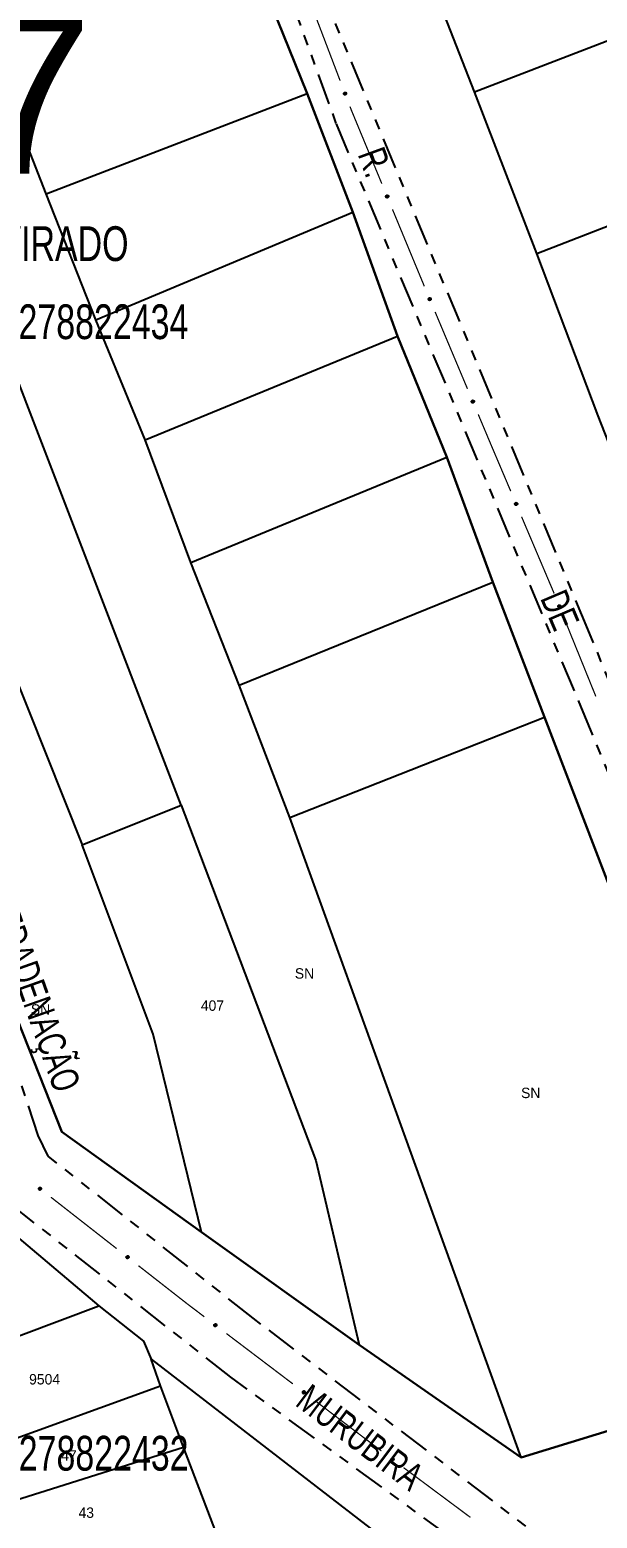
# Model space of a CAD drawing. Extents: x 204373 to 205952, y 4873300 to 4875179.
# Drawn here: x 205384.4 to 205466.1, y 4874579.4 to 4874793.6 of the extents above; entities that cross this region are included whole.
import ezdxf
from ezdxf.enums import TextEntityAlignment as Align

# ---------------------------------------------------------------- set-up
doc = ezdxf.new("R2010")
doc.units = 0
doc.header["$LTSCALE"] = 1.5
doc.header["$MEASUREMENT"] = 0
doc.linetypes.add('TRACO_25', pattern=[8, 3, -1, 1, -1, 1, -1])
for name, color, linetype in [('CD_MALHA_LOTES', 7, 'CONTINUOUS'), ('CD_TXT_QUADRA', 255, 'CONTINUOUS'), ('LM-TXT-LSB', 7, 'CONTINUOUS'), ('RU-QUADRA', 220, 'CONTINUOUS'), ('SV-EIXO-RUA-N-PAV', 6, 'CONTINUOUS'), ('SV-RUA-NAO-PAV', 7, 'CONTINUOUS'), ('SV-TXT-RUA-N-PAV', 7, 'CONTINUOUS'), ('SV-TXT-RUA-PAV', 7, 'CONTINUOUS'), ('Th_NmrPort', 1, 'CONTINUOUS')]:
    doc.layers.add(name, color=color, linetype=linetype)
doc.styles.add('ARIAL', font='ARIAL.SHX')
doc.styles.add('SWIS', font='swissko.ttf')

msp = doc.modelspace()

# ---------------------------------------------------------------- linework, layer by layer
at = {"layer": 'CD_MALHA_LOTES', "linetype": 'Continuous', "flags": 128}
for points in [[(205410.594011, 4874818.42982), (205424.336186, 4874784.480946)], [(205448.44425, 4874784.705916), (205439.270257, 4874808.174269)], [(205386.741197, 4874770.048747), (205373.595099, 4874803.660707)], [(205406.162305, 4874682.030148), (205361.262129, 4874798.636164)], [(205448.44425, 4874784.705916), (205483.273418, 4874798.146882)], [(205386.741197, 4874770.048747), (205424.336186, 4874784.480946)], [(205424.336186, 4874784.480946), (205430.928672, 4874767.376117)], [(205457.404893, 4874761.450912), (205448.44425, 4874784.705916)], [(205457.404893, 4874761.450912), (205492.447411, 4874774.998552)], [(205393.868209, 4874751.874866), (205386.741197, 4874770.048747)], [(205355.471432, 4874767.554292), (205391.908281, 4874676.328538)], [(205393.868209, 4874751.874866), (205430.928672, 4874767.376117)], [(205430.928672, 4874767.376117), (205437.342983, 4874749.558587)], [(205388.968388, 4874634.991868), (205338.901129, 4874761.496332)], [(205466.239798, 4874738.055189), (205457.404893, 4874761.450912)], [(205400.995221, 4874734.591862), (205393.868209, 4874751.874866)], [(205400.995221, 4874734.591862), (205437.342983, 4874749.558587)], [(205437.342983, 4874749.558587), (205444.469995, 4874732.097407)], [(205407.587707, 4874716.952507), (205400.995221, 4874734.591862)], [(205407.587707, 4874716.952507), (205444.469995, 4874732.097407)], [(205444.469995, 4874732.097407), (205451.062481, 4874714.101702)], [(205414.536544, 4874699.313152), (205407.587707, 4874716.952507)], [(205414.536544, 4874699.313152), (205451.062481, 4874714.101702)], [(205451.062481, 4874714.101702), (205458.545844, 4874694.680594)], [(205421.841731, 4874680.248395), (205414.536544, 4874699.313152)], [(205421.841731, 4874680.248395), (205458.545844, 4874694.680594)], [(205458.545844, 4874694.680594), (205494.804517, 4874600.247685)], [(205391.908281, 4874676.328538), (205406.162305, 4874682.030148)], [(205406.162305, 4874682.030148), (205425.583413, 4874630.893836), (205431.819548, 4874604.345716)], [(205455.160513, 4874588.131764), (205421.841731, 4874680.248395)], [(205409.102197, 4874620.559669), (205402.153361, 4874649.067717), (205391.908281, 4874676.328538)], [(205409.102197, 4874620.559669), (205388.968388, 4874634.991868)], [(205431.819548, 4874604.345716), (205409.102197, 4874620.559669)], [(205383.456947, 4874619.10526), (205394.301224, 4874609.955401)], [(205366.964609, 4874599.67593), (205394.301224, 4874609.955401)], [(205394.301224, 4874609.955401), (205400.740014, 4874604.872147)], [(205400.740014, 4874604.872147), (205401.869626, 4874602.274038)], [(205455.160513, 4874588.131764), (205431.819548, 4874604.345716)], [(205403.225161, 4874598.433357), (205401.869626, 4874602.274038)], [(205401.869626, 4874602.274038), (205443.947681, 4874569.854168)], [(205494.804517, 4874600.247685), (205455.160513, 4874588.131764)], [(205372.047864, 4874587.137235), (205403.225161, 4874598.433357)], [(205406.501036, 4874589.622382), (205403.225161, 4874598.433357)], [(205374.984856, 4874579.681794), (205406.501036, 4874589.622382)], [(205412.036136, 4874575.163346), (205406.501036, 4874589.622382)]]:
    msp.add_lwpolyline(points, dxfattribs=at)
at = {"layer": 'RU-QUADRA', "linetype": 'Continuous', "flags": 128}
for points in [[(205338.901129, 4874761.496332), (205388.968388, 4874634.991868), (205409.102197, 4874620.559669), (205431.819548, 4874604.345716), (205455.160513, 4874588.131764), (205494.804517, 4874600.247685), (205458.545844, 4874694.680594), (205451.062481, 4874714.101702), (205444.469995, 4874732.097407), (205437.342983, 4874749.558587), (205430.928672, 4874767.376117), (205424.336186, 4874784.480946), (205410.594011, 4874818.42982)], [(205503.648216, 4874801.987157), (205517.515878, 4874764.971165), (205520.929457, 4874756.010521), (205532.040156, 4874728.503524), (205535.982113, 4874718.800245), (205543.714413, 4874699.393688), (205547.65637, 4874690.600091), (205551.598327, 4874679.98713), (205564.561301, 4874648.754702), (205535.375658, 4874625.406188), (205510.66262, 4874606.302858), (205492.317359, 4874653.303114), (205487.162492, 4874665.887054), (205493.530269, 4874668.312873), (205484.433445, 4874691.964615), (205475.185008, 4874715.313129), (205466.239798, 4874738.055189), (205457.404893, 4874761.450912), (205448.44425, 4874784.705916), (205439.270257, 4874808.174269)]]:
    msp.add_lwpolyline(points, dxfattribs=at)
msp.add_lwpolyline([(205374.984856, 4874579.681794), (205372.047864, 4874587.137235), (205366.964609, 4874599.67593), (205362.220238, 4874611.310936), (205358.605479, 4874620.573756), (205355.555526, 4874628.255119), (205351.375961, 4874639.212357), (205357.249944, 4874641.019737), (205367.303493, 4874632.660607), (205374.42005, 4874626.673662), (205383.456947, 4874619.10526), (205394.301224, 4874609.955401), (205400.740014, 4874604.872147), (205401.869626, 4874602.274038), (205443.947681, 4874569.854168), (205418.079561, 4874559.80062), (205402.716835, 4874554.039597), (205395.430837, 4874550.989644), (205394.075302, 4874554.152559), (205384.473598, 4874551.667412), (205379.277382, 4874565.448681), (205380.406994, 4874565.787564), (205378.373692, 4874570.870819)], close=True, dxfattribs=at)
at = {"layer": 'SV-EIXO-RUA-N-PAV', "const_width": 0.18}
for points in [[(205424.803843, 4874797.529021), (205429.081738, 4874786.317437)], [(205430.507703, 4874782.580242), (205430.707413, 4874782.056839)], [(205430.707413, 4874782.056839), (205435.089375, 4874771.489569)], [(205436.621558, 4874767.794651), (205441.218106, 4874756.709898)], [(205442.76992, 4874753.023184), (205447.426604, 4874741.963559)], [(205448.978832, 4874738.277018), (205450.53106, 4874734.590476)], [(205450.53106, 4874734.590476), (205450.65675, 4874734.291964)], [(205450.65675, 4874734.291964), (205453.659471, 4874727.227527)], [(205455.224181, 4874723.546266), (205459.527135, 4874713.422799)], [(205459.527135, 4874713.422799), (205459.739374, 4874712.923468)], [(205459.739374, 4874712.923468), (205459.911336, 4874712.499586)], [(205461.415046, 4874708.79299), (205465.926175, 4874697.673201)], [(205387.423626, 4874625.584463), (205396.878105, 4874618.194413)], [(205400.029597, 4874615.731063), (205406.332583, 4874610.804363)], [(205406.332583, 4874610.804363), (205407.053672, 4874610.240727)], [(205407.053672, 4874610.240727), (205409.513058, 4874608.378687)], [(205412.702133, 4874605.964188), (205422.269357, 4874598.720692)], [(205425.458431, 4874596.306194), (205435.025655, 4874589.062698)], [(205438.224758, 4874586.661562), (205447.852415, 4874579.498585)]]:
    msp.add_lwpolyline(points, dxfattribs=at)
at = {"layer": 'SV-EIXO-RUA-N-PAV'}
for points in [[(205429.846348, 4874784.622323), (205429.891266, 4874784.602975), (205429.925915, 4874784.577161), (205429.948618, 4874784.547313), (205429.961801, 4874784.515706), (205429.971647, 4874784.481852), (205429.974043, 4874784.44553), (205429.967772, 4874784.404627), (205429.94868, 4874784.359431), (205429.919903, 4874784.325675), (205429.891831, 4874784.301852), (205429.859665, 4874784.286207), (205429.826617, 4874784.277194), (205429.788805, 4874784.275952), (205429.747416, 4874784.282712), (205429.702435, 4874784.30301), (205429.66864, 4874784.32855), (205429.647439, 4874784.357997), (205429.631916, 4874784.390434), (205429.622278, 4874784.425117), (205429.620132, 4874784.460786), (205429.627012, 4874784.502446), (205429.647635, 4874784.546577), (205429.672723, 4874784.580574), (205429.701865, 4874784.602183), (205429.734144, 4874784.616747), (205429.767979, 4874784.627035), (205429.804391, 4874784.630963), (205429.846348, 4874784.622323)], [(205435.902115, 4874769.816998), (205435.947568, 4874769.798941), (205435.982941, 4874769.774128), (205436.006487, 4874769.744941), (205436.020568, 4874769.713724), (205436.031377, 4874769.680165), (205436.03481, 4874769.643926), (205436.029711, 4874769.60286), (205436.011918, 4874769.557137), (205435.984118, 4874769.522572), (205435.956738, 4874769.497957), (205435.925032, 4874769.4814), (205435.892255, 4874769.471445), (205435.854494, 4874769.469124), (205435.812929, 4874769.474698), (205435.767386, 4874769.493702), (205435.732875, 4874769.518266), (205435.710841, 4874769.547095), (205435.694397, 4874769.579076), (205435.683773, 4874769.613469), (205435.680608, 4874769.649062), (205435.686295, 4874769.690901), (205435.705648, 4874769.735604), (205435.729755, 4874769.770304), (205435.758267, 4874769.792737), (205435.790116, 4874769.808217), (205435.823644, 4874769.819468), (205435.859928, 4874769.824435), (205435.902115, 4874769.816998)], [(205442.039504, 4874755.041593), (205442.085055, 4874755.023784), (205442.120562, 4874754.999163), (205442.144266, 4874754.970104), (205442.158516, 4874754.938964), (205442.169508, 4874754.905464), (205442.173137, 4874754.869244), (205442.168262, 4874754.828152), (205442.150717, 4874754.782333), (205442.123105, 4874754.747618), (205442.095859, 4874754.722854), (205442.064244, 4874754.706125), (205442.031521, 4874754.695992), (205441.993774, 4874754.693466), (205441.952179, 4874754.698814), (205441.906533, 4874754.717571), (205441.871889, 4874754.741947), (205441.849699, 4874754.770656), (205441.833082, 4874754.802546), (205441.82227, 4874754.836882), (205441.818912, 4874754.872456), (205441.824372, 4874754.914326), (205441.843482, 4874754.959133), (205441.8674, 4874754.993964), (205441.89579, 4874755.016551), (205441.927555, 4874755.032204), (205441.961021, 4874755.043637), (205441.997278, 4874755.048802), (205442.039504, 4874755.041593)], [(205448.248416, 4874740.295427), (205448.293967, 4874740.277618), (205448.329474, 4874740.252997), (205448.353178, 4874740.223938), (205448.367428, 4874740.192798), (205448.37842, 4874740.159298), (205448.382049, 4874740.123078), (205448.377173, 4874740.081986), (205448.359629, 4874740.036167), (205448.332017, 4874740.001452), (205448.304771, 4874739.976688), (205448.273156, 4874739.959959), (205448.240433, 4874739.949826), (205448.202686, 4874739.9473), (205448.161091, 4874739.952648), (205448.115445, 4874739.971405), (205448.080801, 4874739.995781), (205448.058611, 4874740.02449), (205448.041994, 4874740.05638), (205448.031182, 4874740.090716), (205448.027824, 4874740.12629), (205448.033284, 4874740.16816), (205448.052394, 4874740.212967), (205448.076312, 4874740.247798), (205448.104702, 4874740.270385), (205448.136467, 4874740.286038), (205448.169933, 4874740.297471), (205448.20619, 4874740.302636), (205448.248416, 4874740.295427)], [(205454.48693, 4874725.562189), (205454.532541, 4874725.544534), (205454.568131, 4874725.520034), (205454.591933, 4874725.491056), (205454.606289, 4874725.459964), (205454.617394, 4874725.426501), (205454.621146, 4874725.390294), (205454.61641, 4874725.349185), (205454.599021, 4874725.303307), (205454.571526, 4874725.268498), (205454.544365, 4874725.243643), (205454.512806, 4874725.226806), (205454.480118, 4874725.216563), (205454.442379, 4874725.213909), (205454.400766, 4874725.219116), (205454.355057, 4874725.237718), (205454.320331, 4874725.261977), (205454.298044, 4874725.29061), (205454.281319, 4874725.322444), (205454.270391, 4874725.356743), (205454.266912, 4874725.392306), (205454.27223, 4874725.434194), (205454.291188, 4874725.479066), (205454.314988, 4874725.513977), (205454.343301, 4874725.53666), (205454.375013, 4874725.552421), (205454.40844, 4874725.563967), (205454.444679, 4874725.569254), (205454.48693, 4874725.562189)], [(205460.711184, 4874710.820812), (205460.756497, 4874710.802406), (205460.791677, 4874710.777322), (205460.814998, 4874710.747954), (205460.828839, 4874710.71663), (205460.839389, 4874710.682988), (205460.842544, 4874710.646724), (205460.837129, 4874710.605699), (205460.818984, 4874710.560115), (205460.790919, 4874710.525764), (205460.763351, 4874710.501361), (205460.731518, 4874710.485048), (205460.698666, 4874710.475346), (205460.660888, 4874710.473315), (205460.619367, 4874710.479209), (205460.573972, 4874710.498563), (205460.53965, 4874710.523392), (205460.517839, 4874710.552389), (205460.501642, 4874710.584495), (205460.491282, 4874710.618969), (205460.488391, 4874710.654585), (205460.4944, 4874710.69638), (205460.514096, 4874710.740932), (205460.538469, 4874710.775446), (205460.567153, 4874710.797658), (205460.599121, 4874710.812893), (205460.632734, 4874710.823886), (205460.669056, 4874710.828574), (205460.711184, 4874710.820812)], [(205385.80247, 4874626.991352), (205385.850926, 4874626.997988), (205385.893928, 4874626.993784), (205385.928785, 4874626.979954), (205385.956401, 4874626.959701), (205385.982319, 4874626.935799), (205386.003134, 4874626.905936), (205386.018894, 4874626.867674), (205386.025893, 4874626.819113), (205386.01869, 4874626.775344), (205386.00696, 4874626.740445), (205385.987499, 4874626.710433), (205385.963858, 4874626.685644), (205385.932123, 4874626.665049), (205385.893192, 4874626.649456), (205385.844192, 4874626.6436), (205385.802061, 4874626.648012), (205385.768697, 4874626.662274), (205385.738649, 4874626.682029), (205385.712481, 4874626.706748), (205385.692218, 4874626.73618), (205385.676589, 4874626.775406), (205385.67145, 4874626.823846), (205385.67537, 4874626.865916), (205385.68916, 4874626.899471), (205385.709276, 4874626.928616), (205385.732933, 4874626.954903), (205385.762081, 4874626.977076), (205385.80247, 4874626.991352)], [(205398.408441, 4874617.137951), (205398.456897, 4874617.144588), (205398.499899, 4874617.140384), (205398.534756, 4874617.126554), (205398.562372, 4874617.106301), (205398.58829, 4874617.082399), (205398.609105, 4874617.052536), (205398.624865, 4874617.014274), (205398.631864, 4874616.965713), (205398.624661, 4874616.921944), (205398.612931, 4874616.887045), (205398.59347, 4874616.857033), (205398.569829, 4874616.832244), (205398.538094, 4874616.811648), (205398.499163, 4874616.796056), (205398.450163, 4874616.7902), (205398.408032, 4874616.794611), (205398.374668, 4874616.808874), (205398.34462, 4874616.828629), (205398.318452, 4874616.853348), (205398.298189, 4874616.88278), (205398.28256, 4874616.922005), (205398.277421, 4874616.970445), (205398.281341, 4874617.012516), (205398.295131, 4874617.046071), (205398.315247, 4874617.075216), (205398.338904, 4874617.101503), (205398.368052, 4874617.123676), (205398.408441, 4874617.137951)], [(205411.059491, 4874607.34593), (205411.107839, 4874607.353313), (205411.150901, 4874607.349772), (205411.185967, 4874607.33648), (205411.213892, 4874607.316655), (205411.240175, 4874607.293156), (205411.261447, 4874607.263617), (205411.277795, 4874607.225602), (205411.285541, 4874607.177155), (205411.279014, 4874607.13328), (205411.267823, 4874607.098204), (205411.248827, 4874607.067896), (205411.225571, 4874607.042745), (205411.194157, 4874607.021664), (205411.155471, 4874607.005473), (205411.106566, 4874606.998863), (205411.064373, 4874607.002625), (205411.030793, 4874607.016371), (205411.000444, 4874607.035661), (205410.973898, 4874607.059974), (205410.953184, 4874607.08909), (205410.936953, 4874607.12807), (205410.931068, 4874607.176425), (205410.93434, 4874607.218551), (205410.947611, 4874607.252315), (205410.967275, 4874607.281766), (205410.990524, 4874607.308415), (205411.019327, 4874607.331035), (205411.059491, 4874607.34593)], [(205423.815789, 4874597.687936), (205423.864137, 4874597.695319), (205423.9072, 4874597.691777), (205423.942266, 4874597.678486), (205423.97019, 4874597.658661), (205423.996474, 4874597.635161), (205424.017746, 4874597.605623), (205424.034093, 4874597.567608), (205424.04184, 4874597.51916), (205424.035312, 4874597.475285), (205424.024121, 4874597.44021), (205424.005125, 4874597.409902), (205423.981869, 4874597.384751), (205423.950455, 4874597.363669), (205423.911769, 4874597.347479), (205423.862865, 4874597.340869), (205423.820671, 4874597.34463), (205423.787091, 4874597.358377), (205423.756742, 4874597.377667), (205423.730197, 4874597.40198), (205423.709482, 4874597.431096), (205423.693251, 4874597.470076), (205423.687367, 4874597.518431), (205423.690638, 4874597.560557), (205423.703909, 4874597.594321), (205423.723573, 4874597.623772), (205423.746822, 4874597.650421), (205423.775625, 4874597.67304), (205423.815789, 4874597.687936)], [(205436.577492, 4874588.024333), (205436.625777, 4874588.032121), (205436.668867, 4874588.028941), (205436.704044, 4874588.015944), (205436.732133, 4874587.996354), (205436.758613, 4874587.973076), (205436.780132, 4874587.943717), (205436.796798, 4874587.905841), (205436.804951, 4874587.85746), (205436.798792, 4874587.813532), (205436.787895, 4874587.778363), (205436.769154, 4874587.747897), (205436.74611, 4874587.722552), (205436.714874, 4874587.701208), (205436.676325, 4874587.684693), (205436.627478, 4874587.677673), (205436.585254, 4874587.68108), (205436.55156, 4874587.694545), (205436.521051, 4874587.713579), (205436.494302, 4874587.737668), (205436.473344, 4874587.76661), (205436.456786, 4874587.805452), (205436.450496, 4874587.853757), (205436.453414, 4874587.895908), (205436.466402, 4874587.929782), (205436.485818, 4874587.959397), (205436.508843, 4874587.98624), (205436.537455, 4874588.009101), (205436.577492, 4874588.024333)]]:
    msp.add_lwpolyline(points, close=True, dxfattribs=at)
for points in [[(205429.620132, 4874784.460786), (205429.702435, 4874784.30301)], [(205429.622278, 4874784.425117), (205429.66864, 4874784.32855)], [(205429.623346, 4874784.439123), (205429.682793, 4874784.3216)], [(205429.627012, 4874784.502446), (205429.747416, 4874784.282712)], [(205429.627758, 4874784.477319), (205429.721726, 4874784.299943)], [(205429.640122, 4874784.521469), (205429.766547, 4874784.281994)], [(205429.647635, 4874784.546577), (205429.788805, 4874784.275952)], [(205429.660017, 4874784.561191), (205429.805045, 4874784.280618)], [(205429.672723, 4874784.580574), (205429.826617, 4874784.277194)], [(205429.687813, 4874784.587862), (205429.841597, 4874784.284341)], [(205429.701865, 4874784.602183), (205429.859665, 4874784.286207)], [(205429.718527, 4874784.606884), (205429.87268, 4874784.294741)], [(205429.734144, 4874784.616747), (205429.891831, 4874784.301852)], [(205429.753435, 4874784.618743), (205429.90576, 4874784.319047)], [(205429.767979, 4874784.627035), (205429.919903, 4874784.325675)], [(205429.787739, 4874784.624529), (205429.933069, 4874784.346993)], [(205429.804391, 4874784.630963), (205429.94868, 4874784.359431)], [(205429.823989, 4874784.625217), (205429.955212, 4874784.384651)], [(205429.846348, 4874784.622323), (205429.967772, 4874784.404627)], [(205429.870387, 4874784.61079), (205429.967878, 4874784.431838)], [(205429.891266, 4874784.602975), (205429.974043, 4874784.44553)], [(205429.911082, 4874784.588345), (205429.968767, 4874784.47161)], [(205429.925915, 4874784.577161), (205429.971647, 4874784.481852)], [(205435.680608, 4874769.649062), (205435.767386, 4874769.493702)], [(205435.683773, 4874769.613469), (205435.732875, 4874769.518266)], [(205435.68444, 4874769.6275), (205435.747221, 4874769.511723)], [(205435.686295, 4874769.690901), (205435.812929, 4874769.474698)], [(205435.687759, 4874769.665806), (205435.786757, 4874769.491188)], [(205435.698855, 4874769.710291), (205435.832073, 4874769.474527)], [(205435.705648, 4874769.735604), (205435.854494, 4874769.469124)], [(205435.717607, 4874769.750566), (205435.870594, 4874769.474252)], [(205435.729755, 4874769.770304), (205435.892255, 4874769.471445)], [(205435.74463, 4874769.77802), (205435.907025, 4874769.479018)], [(205435.758267, 4874769.792737), (205435.925032, 4874769.4814)], [(205435.774788, 4874769.797912), (205435.937798, 4874769.490302)], [(205435.790116, 4874769.808217), (205435.956738, 4874769.497957)], [(205435.809343, 4874769.810764), (205435.97017, 4874769.515543)], [(205435.823644, 4874769.819468), (205435.984118, 4874769.522572)], [(205435.843467, 4874769.817528), (205435.996669, 4874769.544258)], [(205435.859928, 4874769.824435), (205436.011918, 4874769.557137)], [(205435.879683, 4874769.819251), (205436.017727, 4874769.582534)], [(205435.902115, 4874769.816998), (205436.029711, 4874769.60286)], [(205435.926474, 4874769.806156), (205436.029039, 4874769.630063)], [(205435.947568, 4874769.798941), (205436.03481, 4874769.643926)], [(205435.967794, 4874769.784883), (205436.028792, 4874769.669845)], [(205435.982941, 4874769.774128), (205436.031377, 4874769.680165)], [(205441.818912, 4874754.872456), (205441.906533, 4874754.717571)], [(205441.82227, 4874754.836882), (205441.871889, 4874754.741947)], [(205441.822861, 4874754.850916), (205441.88627, 4874754.735482)], [(205441.824372, 4874754.914326), (205441.952179, 4874754.698814)], [(205441.825972, 4874754.889239), (205441.925918, 4874754.715162)], [(205441.836827, 4874754.933785), (205441.971323, 4874754.698747)], [(205441.843482, 4874754.959133), (205441.993774, 4874754.693466)], [(205441.85536, 4874754.97416), (205442.009845, 4874754.698681)], [(205441.8674, 4874754.993964), (205442.031521, 4874754.695992)], [(205441.882233, 4874755.001761), (205442.046249, 4874754.703645)], [(205441.89579, 4874755.016551), (205442.064244, 4874754.706125)], [(205441.912283, 4874755.021816), (205442.076961, 4874754.715096)], [(205441.927555, 4874755.032204), (205442.095859, 4874754.722854)], [(205441.946767, 4874755.034855), (205442.109195, 4874754.740513)], [(205441.961021, 4874755.043637), (205442.123105, 4874754.747618)], [(205441.980854, 4874755.041805), (205442.135538, 4874754.769371)], [(205441.997278, 4874755.048802), (205442.150717, 4874754.782333)], [(205442.01706, 4874755.043725), (205442.156388, 4874754.807761)], [(205442.039504, 4874755.041593), (205442.168262, 4874754.828152)], [(205442.063922, 4874755.030884), (205442.167441, 4874754.855351)], [(205442.085055, 4874755.023784), (205442.173137, 4874754.869244)], [(205442.105356, 4874755.009836), (205442.166978, 4874754.89513)], [(205442.120562, 4874754.999163), (205442.169508, 4874754.905464)], [(205448.027824, 4874740.12629), (205448.115445, 4874739.971405)], [(205448.031182, 4874740.090716), (205448.080801, 4874739.995781)], [(205448.031773, 4874740.10475), (205448.095182, 4874739.989316)], [(205448.033284, 4874740.16816), (205448.161091, 4874739.952648)], [(205448.034884, 4874740.143073), (205448.13483, 4874739.968996)], [(205448.045739, 4874740.187619), (205448.180235, 4874739.952581)], [(205448.052394, 4874740.212967), (205448.202686, 4874739.9473)], [(205448.064272, 4874740.227994), (205448.218757, 4874739.952515)], [(205448.076312, 4874740.247798), (205448.240433, 4874739.949826)], [(205448.091145, 4874740.255595), (205448.255161, 4874739.957479)], [(205448.104702, 4874740.270385), (205448.273156, 4874739.959959)], [(205448.121195, 4874740.27565), (205448.285873, 4874739.96893)], [(205448.136467, 4874740.286038), (205448.304771, 4874739.976688)], [(205448.155679, 4874740.288689), (205448.318107, 4874739.994347)], [(205448.169933, 4874740.297471), (205448.332017, 4874740.001452)], [(205448.189766, 4874740.295639), (205448.34445, 4874740.023205)], [(205448.20619, 4874740.302636), (205448.359629, 4874740.036167)], [(205448.225972, 4874740.297559), (205448.3653, 4874740.061595)], [(205448.248416, 4874740.295427), (205448.377173, 4874740.081986)], [(205448.272834, 4874740.284718), (205448.376353, 4874740.109185)], [(205448.293967, 4874740.277618), (205448.382049, 4874740.123078)], [(205448.314268, 4874740.26367), (205448.37589, 4874740.148964)], [(205448.329474, 4874740.252997), (205448.37842, 4874740.159298)], [(205454.266912, 4874725.392306), (205454.355057, 4874725.237718)], [(205454.270391, 4874725.356743), (205454.320331, 4874725.261977)], [(205454.270934, 4874725.370779), (205454.334734, 4874725.255561)], [(205454.27223, 4874725.434194), (205454.400766, 4874725.219116)], [(205454.273915, 4874725.409113), (205454.37445, 4874725.235375)], [(205454.284619, 4874725.453694), (205454.419911, 4874725.219114)], [(205454.291188, 4874725.479066), (205454.442379, 4874725.213909)], [(205454.303015, 4874725.494132), (205454.458433, 4874725.219178)], [(205454.314988, 4874725.513977), (205454.480118, 4874725.216563)], [(205454.329794, 4874725.521824), (205454.49482, 4874725.224266)], [(205454.343301, 4874725.53666), (205454.512806, 4874725.226806)], [(205454.359776, 4874725.541981), (205454.525493, 4874725.235821)], [(205454.375013, 4874725.552421), (205454.544365, 4874725.243643)], [(205454.394216, 4874725.555137), (205454.557641, 4874725.261346)], [(205454.40844, 4874725.563967), (205454.571526, 4874725.268498)], [(205454.42828, 4874725.562202), (205454.583886, 4874725.290294)], [(205454.444679, 4874725.569254), (205454.599021, 4874725.303307)], [(205454.464479, 4874725.564245), (205454.604605, 4874725.328754)], [(205454.48693, 4874725.562189), (205454.61641, 4874725.349185)], [(205454.511384, 4874725.551563), (205454.615497, 4874725.376381)], [(205454.532541, 4874725.544534), (205454.621146, 4874725.390294)], [(205454.552889, 4874725.530655), (205454.614899, 4874725.416159)], [(205454.568131, 4874725.520034), (205454.617394, 4874725.426501)], [(205460.488391, 4874710.654585), (205460.573972, 4874710.498563)], [(205460.491282, 4874710.618969), (205460.53965, 4874710.523392)], [(205460.492057, 4874710.632995), (205460.553946, 4874710.516739)], [(205460.4944, 4874710.69638), (205460.619367, 4874710.479209)], [(205460.495671, 4874710.671274), (205460.593323, 4874710.4959)], [(205460.507109, 4874710.715673), (205460.638509, 4874710.478891)], [(205460.514096, 4874710.740932), (205460.660888, 4874710.473315)], [(205460.52617, 4874710.755801), (205460.677027, 4874710.478319)], [(205460.538469, 4874710.775446), (205460.698666, 4874710.475346)], [(205460.553403, 4874710.783047), (205460.713493, 4874710.482805)], [(205460.567153, 4874710.797658), (205460.731518, 4874710.485048)], [(205460.583714, 4874710.802706), (205460.744352, 4874710.493851)], [(205460.599121, 4874710.812893), (205460.763351, 4874710.501361)], [(205460.618366, 4874710.815292), (205460.776917, 4874710.518843)], [(205460.632734, 4874710.823886), (205460.790919, 4874710.525764)], [(205460.652542, 4874710.821794), (205460.803637, 4874710.547353)], [(205460.669056, 4874710.828574), (205460.818984, 4874710.560115)], [(205460.688769, 4874710.823238), (205460.824988, 4874710.585466)], [(205460.711184, 4874710.820812), (205460.837129, 4874710.605699)], [(205460.735459, 4874710.809783), (205460.836666, 4874710.632906)], [(205460.756497, 4874710.802406), (205460.842544, 4874710.646724)], [(205460.776613, 4874710.788193), (205460.836725, 4874710.672689)], [(205460.791677, 4874710.777322), (205460.839389, 4874710.682988)], [(205385.67145, 4874626.823846), (205385.932123, 4874626.665049)], [(205385.674503, 4874626.842755), (205385.943618, 4874626.677432)], [(205385.67537, 4874626.865916), (205385.963858, 4874626.685644)], [(205385.676589, 4874626.775406), (205385.893192, 4874626.649456)], [(205385.677987, 4874626.798466), (205385.909944, 4874626.658724)], [(205385.684526, 4874626.87995), (205385.972992, 4874626.699502)], [(205385.68916, 4874626.899471), (205385.987499, 4874626.710433)], [(205385.690208, 4874626.754276), (205385.862294, 4874626.65094)], [(205385.692218, 4874626.73618), (205385.844192, 4874626.6436)], [(205385.700999, 4874626.912104), (205385.994235, 4874626.724463)], [(205385.70616, 4874626.719292), (205385.81777, 4874626.649372)], [(205385.709276, 4874626.928616), (205386.00696, 4874626.740445)], [(205385.712481, 4874626.706748), (205385.802061, 4874626.648012)], [(205385.724763, 4874626.94029), (205386.010004, 4874626.762363)], [(205385.732933, 4874626.954903), (205386.01869, 4874626.775344)], [(205385.751146, 4874626.962966), (205386.018951, 4874626.800399)], [(205385.762081, 4874626.977076), (205386.025893, 4874626.819113)], [(205385.78183, 4874626.982279), (205386.018458, 4874626.844082)], [(205385.80247, 4874626.991352), (205386.018894, 4874626.867674)], [(205385.829011, 4874626.993894), (205386.004928, 4874626.891028)], [(205385.850926, 4874626.997988), (205386.003134, 4874626.905936)], [(205385.87545, 4874626.995697), (205385.985144, 4874626.925542)], [(205385.893928, 4874626.993784), (205385.982319, 4874626.935799)], [(205398.277421, 4874616.970445), (205398.538094, 4874616.811648)], [(205398.280474, 4874616.989355), (205398.549589, 4874616.824032)], [(205398.281341, 4874617.012516), (205398.569829, 4874616.832244)], [(205398.290497, 4874617.02655), (205398.578963, 4874616.846102)], [(205398.295131, 4874617.046071), (205398.59347, 4874616.857033)], [(205398.30697, 4874617.058704), (205398.600206, 4874616.871063)], [(205398.315247, 4874617.075216), (205398.612931, 4874616.887045)], [(205398.330734, 4874617.08689), (205398.615975, 4874616.908963)], [(205398.338904, 4874617.101503), (205398.624661, 4874616.921944)], [(205398.357117, 4874617.109565), (205398.624922, 4874616.946998)], [(205398.368052, 4874617.123676), (205398.631864, 4874616.965713)], [(205398.387801, 4874617.128879), (205398.624429, 4874616.990682)], [(205398.408441, 4874617.137951), (205398.624865, 4874617.014274)], [(205398.434982, 4874617.140494), (205398.610899, 4874617.037628)], [(205398.456897, 4874617.144588), (205398.609105, 4874617.052536)], [(205398.481421, 4874617.142297), (205398.591115, 4874617.072142)], [(205398.499899, 4874617.140384), (205398.58829, 4874617.082399)], [(205398.28256, 4874616.922005), (205398.499163, 4874616.796056)], [(205398.283958, 4874616.945066), (205398.515915, 4874616.805324)], [(205398.296179, 4874616.900876), (205398.468265, 4874616.79754)], [(205398.298189, 4874616.88278), (205398.450163, 4874616.7902)], [(205398.312131, 4874616.865892), (205398.423741, 4874616.795971)], [(205398.318452, 4874616.853348), (205398.408032, 4874616.794611)], [(205410.931068, 4874607.176425), (205411.194157, 4874607.021664)], [(205410.93383, 4874607.19538), (205411.20546, 4874607.034223)], [(205410.93434, 4874607.218551), (205411.225571, 4874607.042745)], [(205410.936953, 4874607.12807), (205411.155471, 4874607.005473)], [(205410.937995, 4874607.15115), (205411.172078, 4874607.014998)], [(205410.943278, 4874607.232725), (205411.23449, 4874607.056743)], [(205410.947611, 4874607.252315), (205411.248827, 4874607.067896)], [(205410.950895, 4874607.107153), (205411.124553, 4874607.006481)], [(205410.953184, 4874607.08909), (205411.106566, 4874606.998863)], [(205410.959254, 4874607.265128), (205411.255346, 4874607.082028)], [(205410.967275, 4874607.281766), (205411.267823, 4874607.098204)], [(205410.967385, 4874607.072419), (205411.080059, 4874607.004227)], [(205410.973898, 4874607.059974), (205411.064373, 4874607.002625)], [(205410.98258, 4874607.293678), (205411.270529, 4874607.120167)], [(205410.990524, 4874607.308415), (205411.279014, 4874607.13328)], [(205411.008611, 4874607.316757), (205411.278889, 4874607.158336)], [(205411.019327, 4874607.331035), (205411.285541, 4874607.177155)], [(205411.038994, 4874607.336541), (205411.277723, 4874607.202006)], [(205411.059491, 4874607.34593), (205411.277795, 4874607.225602)], [(205411.08599, 4874607.348882), (205411.263471, 4874607.248738)], [(205411.107839, 4874607.353313), (205411.261447, 4874607.263617)], [(205411.132396, 4874607.3514), (205411.243158, 4874607.282943)], [(205411.150901, 4874607.349772), (205411.240175, 4874607.293156)], [(205423.815789, 4874597.687936), (205424.034093, 4874597.567608)], [(205423.842288, 4874597.690887), (205424.019769, 4874597.590744)], [(205423.864137, 4874597.695319), (205424.017746, 4874597.605623)], [(205423.888694, 4874597.693406), (205423.999456, 4874597.624949)], [(205423.9072, 4874597.691777), (205423.996474, 4874597.635161)], [(205423.687367, 4874597.518431), (205423.950455, 4874597.363669)], [(205423.690128, 4874597.537385), (205423.961758, 4874597.376229)], [(205423.690638, 4874597.560557), (205423.981869, 4874597.384751)], [(205423.693251, 4874597.470076), (205423.911769, 4874597.347479)], [(205423.694294, 4874597.493155), (205423.928376, 4874597.357004)], [(205423.699576, 4874597.574731), (205423.990788, 4874597.398748)], [(205423.703909, 4874597.594321), (205424.005125, 4874597.409902)], [(205423.707193, 4874597.449159), (205423.880851, 4874597.348487)], [(205423.709482, 4874597.431096), (205423.862865, 4874597.340869)], [(205423.715552, 4874597.607134), (205424.011644, 4874597.424034)], [(205423.723573, 4874597.623772), (205424.024121, 4874597.44021)], [(205423.723683, 4874597.414425), (205423.836357, 4874597.346232)], [(205423.730197, 4874597.40198), (205423.820671, 4874597.34463)], [(205423.738879, 4874597.635684), (205424.026827, 4874597.462172)], [(205423.746822, 4874597.650421), (205424.035312, 4874597.475285)], [(205423.76491, 4874597.658762), (205424.035187, 4874597.500341)], [(205423.775625, 4874597.67304), (205424.04184, 4874597.51916)], [(205423.795292, 4874597.678547), (205424.034021, 4874597.544012)], [(205436.450496, 4874587.853757), (205436.714874, 4874587.701208)], [(205436.453098, 4874587.872733), (205436.726071, 4874587.713861)], [(205436.453414, 4874587.895908), (205436.74611, 4874587.722552)], [(205436.456786, 4874587.805452), (205436.676325, 4874587.684693)], [(205436.457635, 4874587.82854), (205436.692851, 4874587.694357)], [(205436.462233, 4874587.910157), (205436.754911, 4874587.736624)], [(205436.466402, 4874587.929782), (205436.769154, 4874587.747897)], [(205436.470904, 4874587.784653), (205436.6454, 4874587.685441)], [(205436.473344, 4874587.76661), (205436.627478, 4874587.677673)], [(205436.477936, 4874587.942693), (205436.775554, 4874587.762083)], [(205436.485818, 4874587.959397), (205436.787895, 4874587.778363)], [(205436.487684, 4874587.750058), (205436.600926, 4874587.682814)], [(205436.494302, 4874587.737668), (205436.585254, 4874587.68108)], [(205436.501023, 4874587.971437), (205436.790417, 4874587.800347)], [(205436.508843, 4874587.98624), (205436.798792, 4874587.813532)], [(205436.526859, 4874587.994734), (205436.798457, 4874587.838585)], [(205436.537455, 4874588.009101), (205436.804951, 4874587.85746)], [(205436.557075, 4874588.014772), (205436.796924, 4874587.882245)], [(205436.577492, 4874588.024333), (205436.796798, 4874587.905841)], [(205436.603965, 4874588.027506), (205436.78228, 4874587.928855)], [(205436.625777, 4874588.032121), (205436.780132, 4874587.943717)], [(205436.650348, 4874588.030414), (205436.761681, 4874587.962889)], [(205436.668867, 4874588.028941), (205436.758613, 4874587.973076)]]:
    msp.add_lwpolyline(points, dxfattribs=at)
at = {"layer": 'SV-RUA-NAO-PAV', "linetype": 'TRACO_25'}
for points in [[(205512.199158, 4874600.538045, 8.981586), (205509.381997, 4874601.166143, 8.981586), (205506.447933, 4874605.447087, 8.956816), (205464.785331, 4874707.339042, 9.50175), (205422.982109, 4874807.571312, 9.749447), (205410.473074, 4874842.671553, 9.427441), (205410.509602, 4874846.798578, 9.303593), (205411.296525, 4874850.33967, 9.303593), (205413.873958, 4874854.140671, 9.303593), (205416.437805, 4874856.40662, 9.278823), (205449.792645, 4874868.750232, 9.006355), (205474.707984, 4874878.002602, 8.139416), (205476.541958, 4874877.481926, 7.966028), (205478.241102, 4874875.955849, 7.966028), (205481.775143, 4874868.322037, 7.990797), (205496.673534, 4874832.84687, 8.337573), (205536.503737, 4874728.807886, 9.353131), (205566.718195, 4874653.826902, 8.882507), (205567.333554, 4874649.366544, 8.882507), (205567.272395, 4874645.5378, 8.882507)], [(205259.726379, 4874803.849446, 10.220072), (205259.752501, 4874804.861271, 10.220072), (205261.024394, 4874806.283759, 10.418229), (205333.931077, 4874836.801451, 9.972375), (205355.573839, 4874846.235761, 10.021914), (205357.431438, 4874845.538693, 10.021914), (205359.376631, 4874843.355951, 9.997145), (205364.930423, 4874841.10014, 9.997145), (205371.592419, 4874840.572773, 9.749447), (205394.092787, 4874847.306118, 9.45221), (205399.5772, 4874845.95676, 9.377901), (205402.959488, 4874844.135527, 9.377901), (205406.081601, 4874841.186866, 9.377901), (205409.550615, 4874832.34088, 9.402671), (205428.506458, 4874780.087171, 9.873296), (205463.730117, 4874696.250418, 9.625599), (205502.937859, 4874600.98098, 8.981586), (205504.534222, 4874596.958769, 8.981586), (205503.65154, 4874593.553877, 8.956816)], [(205472.779812, 4874571.653554, 9.031125), (205468.75379, 4874571.53394, 9.031125), (205464.549384, 4874572.547394, 9.031125), (205460.613546, 4874574.623122, 8.981586), (205416.532768, 4874608.184657, 9.254053), (205387.019732, 4874631.516545, 9.328362), (205385.585123, 4874634.474635, 9.353131), (205377.540613, 4874658.937406, 9.50175), (205341.182055, 4874753.984156, 9.625599), (205338.350762, 4874752.802912, 9.650369), (205344.098135, 4874738.201387, 9.650369), (205360.076339, 4874697.607859, 9.774217), (205373.606501, 4874662.218831, 9.774217), (205374.870669, 4874658.912314, 9.774217), (205382.536068, 4874637.145984, 9.675138), (205381.7137, 4874635.291409, 9.675138), (205380.760496, 4874635.728257, 9.675138), (205330.657383, 4874674.656942, 9.774217), (205315.174747, 4874689.651781, 9.823756), (205302.391916, 4874705.199934, 9.873296), (205292.816578, 4874721.749607, 9.972375), (205284.972012, 4874740.346602, 10.021914), (205272.789715, 4874772.524395, 10.096223)], [(205453.199887, 4874563.784873, 9.031125), (205454.593293, 4874565.997459, 9.031125), (205455.590167, 4874567.649049, 9.031125), (205455.596627, 4874568.378828, 9.031125), (205454.500338, 4874569.723038, 9.031125), (205413.334454, 4874599.683317, 9.303593), (205349.493338, 4874649.821714, 10.145762), (205347.675412, 4874648.171484, 10.145762), (205347.405754, 4874646.160682, 10.145762), (205347.386154, 4874643.946181, 10.145762), (205347.645136, 4874641.905214, 10.145762), (205347.949586, 4874639.310146, 10.145762), (205370.142729, 4874585.721353, 10.096223), (205384.904322, 4874546.036066, 10.096223), (205387.697608, 4874543.801437, 10.096223)]]:
    msp.add_polyline3d(points, dxfattribs=at)

# ---------------------------------------------------------------- texts
at = {"layer": 'CD_TXT_QUADRA', "style": 'ARIAL', "width": 0.7}
for s, p in [('278822434', (205382.744724, 4874749.116036)), ('278822432', (205382.77918, 4874586.233545))]:
    msp.add_text(s, height=5, dxfattribs=at).set_placement(p)
at = {"layer": 'LM-TXT-LSB', "style": 'SWIS'}
msp.add_text('77', height=23, dxfattribs=at).set_placement((205357.770677, 4874772.922739))
at = {"layer": 'LM-TXT-LSB', "style": 'ARIAL', "width": 0.7}
msp.add_text('CHAPÉU VIRADO', height=5, dxfattribs=at).set_placement((205358.123199, 4874760.353598))
at = {"layer": 'SV-TXT-RUA-N-PAV', "style": 'ARIAL', "width": 0.7}
for s, rotation, p in [('R.', 290, (205431.577428, 4874775.733862)), ('DE', 293, (205457.861698, 4874711.824394))]:
    msp.add_text(s, height=4, rotation=rotation, dxfattribs=at).set_placement(p)
at = {"layer": 'SV-TXT-RUA-PAV', "style": 'ARIAL', "width": 0.7}
for s, rotation, p in [('PIEDADENAÇÃO', 289.47128356, (205377.666062, 4874669.686985)), ('MURUBIRA', 323, (205422.449261, 4874595.703979))]:
    msp.add_text(s, height=4, rotation=rotation, dxfattribs=at).set_placement(p)
at = {"layer": 'Th_NmrPort', "color": 1}
for s, p in [('SN', (205422.558059, 4874657.803391)), ('407', (205409.016736, 4874653.170833)), ('SN', (205384.522911, 4874652.611616)), ('SN', (205455.148934, 4874640.604061)), ('9504', (205384.27604, 4874599.381722)), ('47', (205388.90745, 4874588.424484)), ('43', (205391.392597, 4874580.178315))]:
    msp.add_text(s, height=1.5, dxfattribs=at).set_placement(p, align=Align.MIDDLE_LEFT)

doc.saveas('drawing.dxf')
